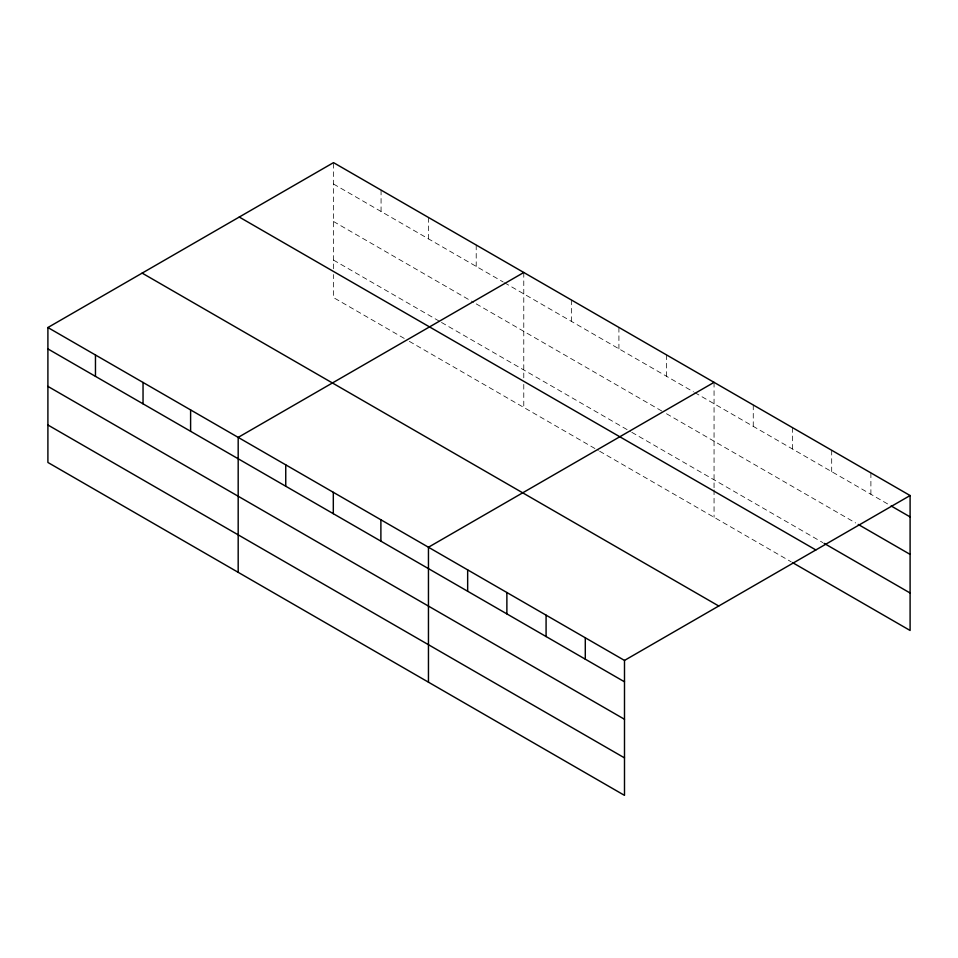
<?xml version="1.0" encoding="UTF-8"?>
<svg xmlns="http://www.w3.org/2000/svg" width="958" height="958" viewBox="0 0 958 958"><rect width="100%" height="100%" fill="white"/><g stroke="black" fill="none" stroke-linecap="round" stroke-linejoin="round"><path stroke-width="0.72" stroke-dasharray="4.79 3.59" d="M333.504 268.755L333.504 162.632M333.504 184.02L503.213 281.999M504.495 282.742L693.484 391.846M694.766 392.588L889.862 505.225M333.504 221.49L473.635 302.393M476.21 303.878L663.918 412.251M666.493 413.736L855.71 522.984M333.504 260.097L440.213 321.708M441.494 322.451L630.484 431.567M631.777 432.309L822.826 542.611M404.216 338.402L333.504 297.579L333.504 274.515M409.353 341.371L598.343 450.488M599.636 451.23L791.212 561.831M870.894 472.893L870.894 494.28M831.688 450.26L831.688 471.635M792.47 427.627L792.47 449.003M753.263 404.983L753.263 426.37M714.057 382.35L714.057 488.46M714.057 489.897L714.057 517.284M666.493 354.891L666.493 376.266M618.916 327.42L618.916 348.796M571.351 299.962L571.351 321.337M523.775 272.491L523.775 378.602M523.775 384.374L523.775 407.437M476.21 245.032L476.21 266.408M428.645 217.562L428.645 238.949M381.068 190.103L381.068 211.478"/><path stroke-width="1.44" d="M47.9 327.528L624.496 660.421L624.496 795.368L47.9 462.463L47.9 327.528L333.504 162.632L910.1 495.537L910.1 630.472L792.47 562.562M523.775 272.491L238.183 437.387L238.183 572.321M714.057 382.35L428.454 547.234L428.454 682.18M624.496 660.421L910.1 495.537M891.132 505.956L910.1 516.913M858.248 524.445L910.1 554.383M824.096 543.342L910.1 593.002M239.249 217.047L815.857 549.952M142.143 273.114L718.751 606.007M47.9 348.904L624.496 681.809M47.9 386.385L624.496 719.278M47.9 424.993L624.496 757.886M585.29 637.788L585.29 659.164M546.084 615.156L546.084 636.531M506.878 592.511L506.878 613.886M467.66 569.878L467.66 591.254M380.889 519.775L380.889 541.15M333.312 492.316L333.312 513.692M285.747 464.846L285.747 486.221M190.606 409.916L190.606 431.304M143.041 382.458L143.041 403.833M95.465 354.987L95.465 376.374"/></g></svg>
